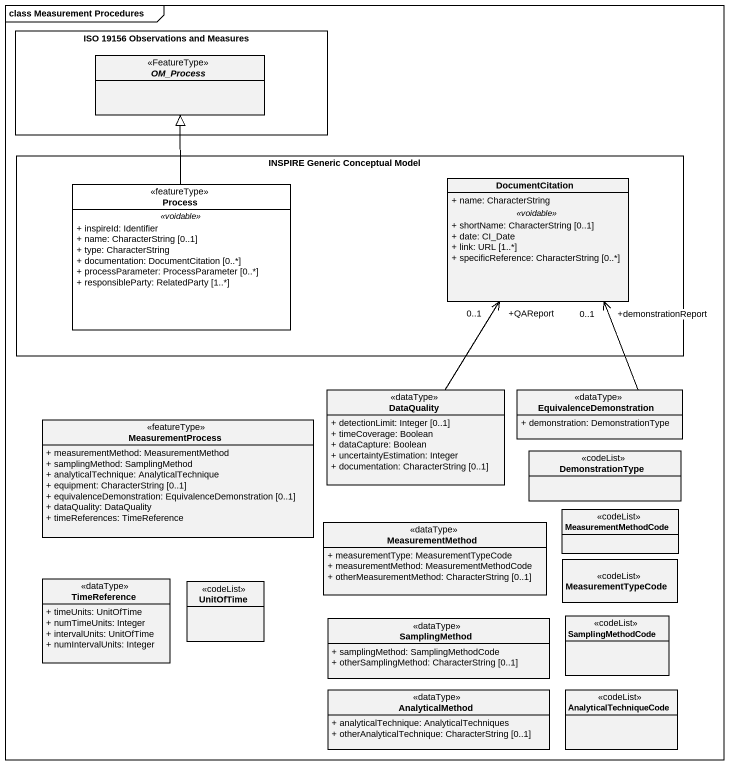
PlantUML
@startuml
mainframe class Measurement Procedures
hide circle
hide empty members
skinparam classAttributeIconSize 0
rectangle "ISO 19156 Observations and Measures" as ISO_19156_Observations_and {
  abstract class OM_Process <<FeatureType>>
}
rectangle "INSPIRE Generic Conceptual Model" as INSPIRE_Generic_Conceptual {
  class "Process" as Process_ <<featureType>> #FFFFFF {
    .. <<voidable>> ..
    + inspireId: Identifier
    + name: CharacterString [0..1]
    + type: CharacterString
    + documentation: DocumentCitation [0..*]
    + processParameter: ProcessParameter [0..*]
    + responsibleParty: RelatedParty [1..*]
  }
  class DocumentCitation {
    + name: CharacterString
    .. <<voidable>> ..
    + shortName: CharacterString [0..1]
    + date: CI_Date
    + link: URL [1..*]
    + specificReference: CharacterString [0..*]
  }
}
class MeasurementProcess <<featureType>> {
  + measurementMethod: MeasurementMethod
  + samplingMethod: SamplingMethod
  + analyticalTechnique: AnalyticalTechnique
  + equipment: CharacterString [0..1]
  + equivalenceDemonstration: EquivalenceDemonstration [0..1]
  + dataQuality: DataQuality
  + timeReferences: TimeReference
}
class DataQuality <<dataType>> {
  + detectionLimit: Integer [0..1]
  + timeCoverage: Boolean
  + dataCapture: Boolean
  + uncertaintyEstimation: Integer
  + documentation: CharacterString [0..1]
}
class EquivalenceDemonstration <<dataType>> {
  + demonstration: DemonstrationType
}
class DemonstrationType <<codeList>>
class MeasurementMethod <<dataType>> {
  + measurementType: MeasurementTypeCode
  + measurementMethod: MeasurementMethodCode
  + otherMeasurementMethod: CharacterString [0..1]
}
class MeasurementMethodCode <<codeList>>
class MeasurementTypeCode <<codeList>>
class TimeReference <<dataType>> {
  + timeUnits: UnitOfTime
  + numTimeUnits: Integer
  + intervalUnits: UnitOfTime
  + numIntervalUnits: Integer
}
class UnitOfTime <<codeList>>
class SamplingMethod <<dataType>> {
  + samplingMethod: SamplingMethodCode
  + otherSamplingMethod: CharacterString [0..1]
}
class SamplingMethodCode <<codeList>>
class AnalyticalMethod <<dataType>> {
  + analyticalTechnique: AnalyticalTechniques
  + otherAnalyticalTechnique: CharacterString [0..1]
}
class AnalyticalTechniqueCode <<codeList>>
Process_ -up-|> OM_Process
DataQuality -up-> "+QAReport\n0..1" DocumentCitation
EquivalenceDemonstration -up-> "+demonstrationReport\n0..1" DocumentCitation
@enduml
